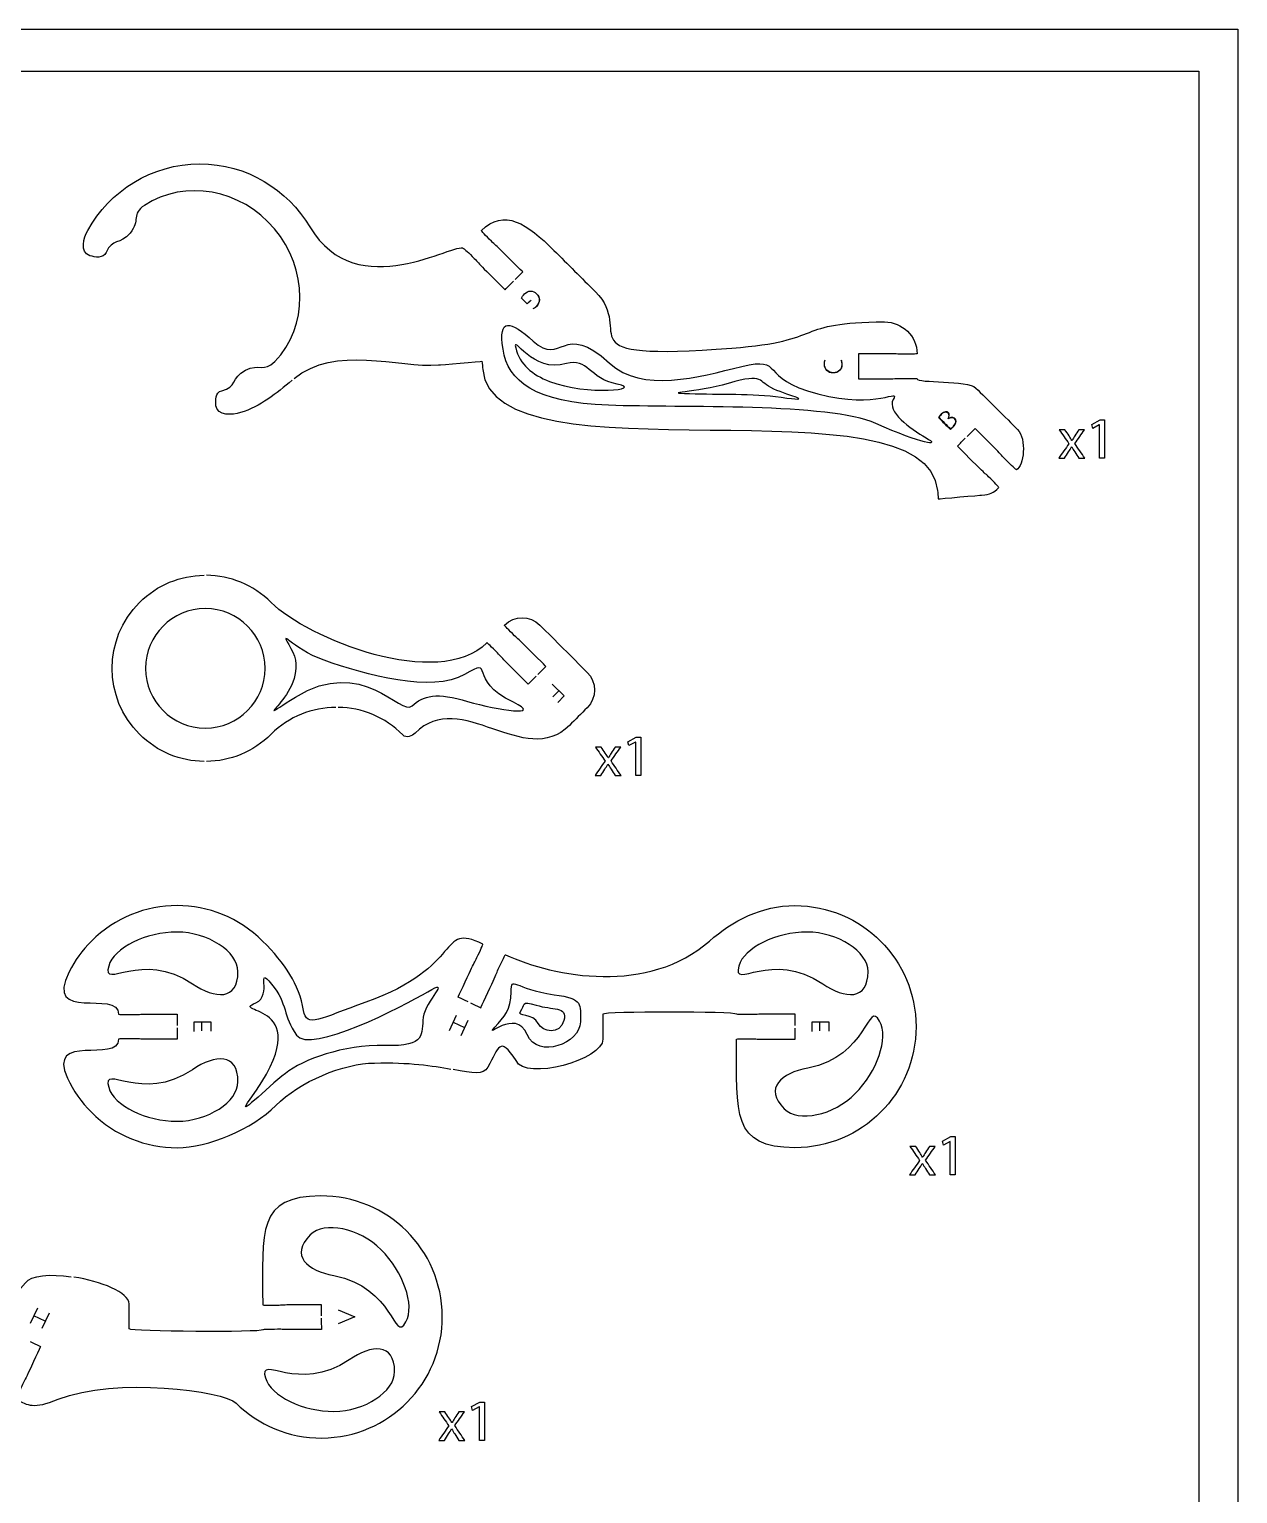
# Model space of a CAD drawing. Extents: x 0 to 620, y 0 to 360.
# Drawn here: x 475.3 to 620, y 184.6 to 360 of the extents above; entities that cross this region are included whole.
import ezdxf

# ---------------------------------------------------------------- set-up
doc = ezdxf.new("R2010")
doc.units = 0
doc.header["$MEASUREMENT"] = 0
doc.layers.add('DEFAULT', color=7, linetype='CONTINUOUS')

msp = doc.modelspace()

# ---------------------------------------------------------------- linework, layer by layer
at = {"layer": 'DEFAULT', "color": 36}
for points in [[(620, 0), (0, 0), (0, 360), (620, 360)], [(615.33, 5.38), (296.34, 5.38), (296.34, 355), (615.33, 355)], [(603.44, 312.63), (603.42, 312.63), (602.63, 312.2), (602.51, 312.67), (603.51, 313.21), (604.04, 313.21), (604.04, 308.62), (603.44, 308.62)], [(547.89, 274.62), (547.88, 274.62), (547.08, 274.19), (546.96, 274.66), (547.96, 275.2), (548.49, 275.2), (548.49, 270.61), (547.89, 270.61)], [(585.56, 226.78), (585.54, 226.78), (584.75, 226.35), (584.63, 226.82), (585.63, 227.36), (586.16, 227.36), (586.16, 222.77), (585.56, 222.77)], [(529.17, 194.98), (529.16, 194.98), (528.36, 194.55), (528.24, 195.03), (529.24, 195.56), (529.77, 195.56), (529.77, 190.97), (529.17, 190.97)]]:
    msp.add_lwpolyline(points, close=True, dxfattribs=at)
at = {"layer": 'DEFAULT', "color": 250}
for points in [[(537.89, 281.56), (539.32, 280.14), (538.55, 279.37)], [(538.69, 280.76), (537.96, 280.04)], [(494.99, 239.96), (494.99, 241.1), (497.01, 241.1), (497.01, 240.01)], [(495.94, 240.05), (495.94, 241.1)], [(525.58, 240.08), (526.44, 241.91)], [(526.04, 241.06), (527.4, 240.42)], [(527.8, 241.28), (526.94, 239.45)], [(569.01, 239.96), (569.01, 241.1), (571.03, 241.1), (571.03, 240.01)], [(569.95, 240.05), (569.95, 241.1)], [(475.42, 205.02), (476.27, 206.85)], [(477.18, 205.25), (475.82, 205.88)], [(477.64, 206.22), (476.78, 204.39)], [(512.25, 206.61), (514.27, 205.77), (512.25, 204.92)]]:
    msp.add_lwpolyline(points, dxfattribs=at)
at = {"layer": 'DEFAULT', "color": 1}
for points, knots in [([(506.74, 317.97), (504.86, 316.37), (502.93, 314.83), (500.56, 314.08), (499.6, 313.79), (497.8, 313.64), (497.62, 314.9), (497.54, 315.54), (497.53, 316.52), (498.31, 316.7), (500.15, 317.09), (499.43, 318.24), (501.14, 319.15), (502.84, 320.06), (503.34, 318.84), (504.67, 320.21), (508.7, 324.39), (508.65, 331.31), (504.63, 336.1), (500.62, 340.87), (493.89, 342.06), (489.04, 338.91), (487.47, 337.88), (488.58, 337.09), (487.34, 335.59), (486.1, 334.12), (485.23, 335.01), (484.46, 333.26), (484.14, 332.53), (483.15, 332.68), (482.52, 332.88), (481.25, 333.3), (481.8, 335.05), (482.26, 335.9), (484.87, 340.64), (489.9, 343.88), (495.7, 343.88), (501.32, 343.88), (506.17, 340.81), (508.86, 336.32), (514.55, 326.84), (526.4, 334.64), (527.28, 333.76), (527.4, 333.64), (527.88, 333.24), (528.56, 332.56), (528.97, 332.15), (529.08, 331.97), (529.76, 331.28), (530.38, 330.66), (532.24, 328.81), (532.24, 328.81), (532.57, 329.14), (532.91, 329.48), (533.24, 329.81)], [0, 0, 0, 0, 1, 1, 1, 2, 2, 2, 3, 3, 3, 4, 4, 4, 5, 5, 5, 6, 6, 6, 7, 7, 7, 8, 8, 8, 9, 9, 9, 10, 10, 10, 11, 11, 11, 12, 12, 12, 13, 13, 13, 14, 14, 14, 15, 15, 15, 16, 16, 16, 17, 17, 17, 21.019195, 21.019195, 21.019195, 21.019195]), ([(533.45, 330.02), (533.76, 330.33), (534.06, 330.63), (534.36, 330.93), (534.36, 330.93), (532.5, 332.79), (531.88, 333.4), (531.2, 334.09), (531.03, 334.19), (530.61, 334.61), (529.93, 335.29), (529.37, 335.85), (529.41, 335.88), (532.13, 338.6), (534.91, 336.7), (538.1, 333.52), (539.75, 331.87), (541.4, 330.22), (543.06, 328.57), (548.01, 323.62), (538.48, 320.24), (559.42, 321.81), (570.77, 322.66), (566.73, 324.94), (577.69, 324.95), (579.84, 324.94), (581.58, 323.24), (581.59, 321.14), (581.57, 321.08), (580.79, 321.09), (579.84, 321.09), (579.25, 321.08), (579.05, 321.14), (578.09, 321.14), (577.21, 321.14), (574.58, 321.14), (574.58, 321.14), (574.58, 320.13), (574.59, 319.13), (574.59, 318.13), (574.59, 318.13), (577.22, 318.13), (578.09, 318.14), (579.06, 318.14), (579.25, 318.19), (579.84, 318.19), (580.8, 318.19), (581.59, 318.19), (581.59, 318.14), (581.59, 317.58), (587.66, 318.01), (588.65, 317.03), (589.89, 315.79), (592.37, 313.32), (593.61, 312.08), (594.79, 310.89), (594.36, 307.68), (593.5, 307.24), (593.46, 307.21), (592.91, 307.76), (592.22, 308.44), (591.8, 308.86), (591.71, 309.03), (591.02, 309.71), (590.4, 310.34), (588.54, 312.19), (588.54, 312.19), (588.22, 311.87), (587.9, 311.55), (587.58, 311.23)], [0, 0, 0, 0, 3.643014, 3.643014, 3.643014, 4.643014, 4.643014, 4.643014, 5.643014, 5.643014, 5.643014, 6.643014, 6.643014, 6.643014, 7.643014, 7.643014, 7.643014, 27.484437, 27.484437, 27.484437, 28.484437, 28.484437, 28.484437, 29.484437, 29.484437, 29.484437, 30.484437, 30.484437, 30.484437, 31.484437, 31.484437, 31.484437, 32.484437, 32.484437, 32.484437, 33.484437, 33.484437, 33.484437, 41.991441, 41.991441, 41.991441, 42.991441, 42.991441, 42.991441, 43.991441, 43.991441, 43.991441, 44.991441, 44.991441, 44.991441, 45.991441, 45.991441, 45.991441, 46.991441, 46.991441, 46.991441, 47.991441, 47.991441, 47.991441, 48.991441, 48.991441, 48.991441, 49.991441, 49.991441, 49.991441, 50.991441, 50.991441, 50.991441, 54.845186, 54.845186, 54.845186, 54.845186]), ([(506.97, 318.17), (511.88, 322.22), (519.47, 319.44), (524.28, 319.79), (524.3, 319.79), (529.48, 320.24), (529.48, 320.24), (529.51, 319.91), (529.54, 319.58), (529.57, 319.26), (530.82, 305.3), (582.79, 318.7), (584.04, 304.74), (584.07, 304.5), (584.1, 304.09), (584.13, 303.75), (584.13, 303.75), (589.32, 304.2), (589.33, 304.21), (590.4, 304.31), (590.66, 304.4), (591.38, 305.12), (591.41, 305.16), (590.85, 305.7), (590.17, 306.39), (589.75, 306.8), (589.59, 306.91), (588.9, 307.59), (588.28, 308.21), (586.42, 310.07), (586.42, 310.07), (586.74, 310.39), (587.05, 310.7), (587.37, 311.02)], [0, 0, 0, 0, 1, 1, 1, 2, 2, 2, 4.811407, 4.811407, 4.811407, 5.811407, 5.811407, 5.811407, 6.811407, 6.811407, 6.811407, 7.811407, 7.811407, 7.811407, 8.811407, 8.811407, 8.811407, 9.811407, 9.811407, 9.811407, 10.811407, 10.811407, 10.811407, 11.811407, 11.811407, 11.811407, 15.593723, 15.593723, 15.593723, 15.593723]), ([(496.19, 272.3), (493.39, 272.33), (490.59, 273.43), (488.45, 275.56), (484.1, 279.92), (484.1, 286.98), (488.45, 291.34), (490.59, 293.48), (493.39, 294.57), (496.19, 294.6)], [0, 0, 0, 0, 1, 1, 1, 2, 2, 2, 3, 3, 3, 3]), ([(535.96, 282.51), (535.64, 282.19), (535.33, 281.88), (535.01, 281.56), (534.18, 282.38), (533.36, 283.21), (532.53, 284.03), (531.85, 284.72), (531.75, 284.89), (531.33, 285.31), (530.65, 285.99), (530.09, 286.54), (530.06, 286.51), (524.25, 280.7), (508.55, 287.02), (504.23, 291.34), (502.09, 293.48), (499.3, 294.57), (496.49, 294.6)], [0, 0, 0, 0, 3.832519, 3.832519, 3.832519, 13.760298, 13.760298, 13.760298, 14.760298, 14.760298, 14.760298, 15.760298, 15.760298, 15.760298, 16.760298, 16.760298, 16.760298, 17.760298, 17.760298, 17.760298, 17.760298]), ([(489.19, 283.45), (489.19, 287.4), (492.39, 290.61), (496.34, 290.61), (500.29, 290.61), (503.5, 287.4), (503.5, 283.45), (503.5, 279.5), (500.29, 276.3), (496.34, 276.3), (492.39, 276.3), (489.19, 279.5), (489.19, 283.45)], [1, 1, 1, 1, 2, 2, 2, 3, 3, 3, 4, 4, 4, 5, 5, 5, 5]), ([(536.17, 282.72), (536.49, 283.04), (536.81, 283.36), (537.13, 283.68), (537.13, 283.68), (535.28, 285.54), (534.65, 286.16), (533.97, 286.84), (533.8, 286.94), (533.38, 287.36), (532.7, 288.04), (532.15, 288.6), (532.18, 288.63), (533.35, 289.8), (535.25, 289.8), (536.42, 288.63), (538.31, 286.75), (540.19, 284.86), (542.08, 282.97), (543.25, 281.8), (543.25, 279.91), (542.08, 278.73), (541.37, 278.02), (540.66, 277.31), (539.96, 276.61), (534.63, 271.29), (526.94, 281.18), (521.46, 275.7), (521.1, 275.34), (520.42, 275.06), (520.01, 275.47), (517.88, 277.63), (515.08, 278.74), (512.27, 278.78)], [0, 0, 0, 0, 3.832519, 3.832519, 3.832519, 4.832519, 4.832519, 4.832519, 5.832519, 5.832519, 5.832519, 6.832519, 6.832519, 6.832519, 7.832519, 7.832519, 7.832519, 30.516504, 30.516504, 30.516504, 31.516504, 31.516504, 31.516504, 40.03007, 40.03007, 40.03007, 41.03007, 41.03007, 41.03007, 42.03007, 42.03007, 42.03007, 43.03007, 43.03007, 43.03007, 43.03007]), ([(511.97, 278.78), (509.17, 278.76), (506.38, 277.69), (504.23, 275.56), (502.09, 273.43), (499.3, 272.33), (496.49, 272.3)], [0, 0, 0, 0, 1, 1, 1, 2, 2, 2, 2]), ([(527.84, 243.5), (527.43, 243.69), (527.03, 243.88), (526.62, 244.07), (526.62, 244.07), (527.73, 246.45), (528.1, 247.25), (528.51, 248.12), (528.63, 248.28), (528.88, 248.81), (529.29, 249.68), (529.62, 250.4), (529.58, 250.42), (524.2, 253.08), (527.44, 247.67), (515.57, 243.46), (509.99, 241.49), (508.47, 240.33), (508.11, 242.47), (507.57, 245.61), (505.92, 248.07), (503.21, 250.78), (497.55, 256.44), (488.37, 256.44), (482.7, 250.78), (481.6, 249.68), (480.71, 248.43), (480.04, 247.11), (476.91, 240.93), (485.96, 245.1), (485.96, 242.03), (485.96, 241.98), (486.74, 241.98), (487.71, 241.98), (488.3, 241.98), (488.49, 242.03), (489.46, 242.03), (490.63, 242.03), (491.8, 242.03), (492.96, 242.03), (492.96, 241.58), (492.96, 241.13), (492.96, 240.68)], [0, 0, 0, 0, 3.82953, 3.82953, 3.82953, 4.82953, 4.82953, 4.82953, 5.82953, 5.82953, 5.82953, 6.82953, 6.82953, 6.82953, 7.82953, 7.82953, 7.82953, 8.82953, 8.82953, 8.82953, 9.82953, 9.82953, 9.82953, 10.82953, 10.82953, 10.82953, 11.82953, 11.82953, 11.82953, 12.82953, 12.82953, 12.82953, 13.82953, 13.82953, 13.82953, 14.82953, 14.82953, 14.82953, 24.75953, 24.75953, 24.75953, 28.58953, 28.58953, 28.58953, 28.58953]), ([(528.11, 243.37), (528.52, 243.18), (528.93, 242.99), (529.34, 242.8), (529.34, 242.8), (530.45, 245.18), (530.82, 245.98), (531.23, 246.85), (531.26, 247.05), (531.51, 247.59), (531.92, 248.46), (532.25, 249.17), (532.3, 249.15), (538.17, 246.41), (549.5, 244.38), (556.72, 250.78), (559.5, 253.24), (562.97, 255.03), (566.97, 255.03), (574.98, 255.03), (581.47, 248.53), (581.47, 240.53), (581.47, 232.52), (574.98, 226.03), (566.97, 226.03), (559.39, 226.03), (559.97, 230.09), (559.97, 239.02), (559.97, 239.08), (560.76, 239.08), (561.72, 239.08), (562.31, 239.08), (562.51, 239.02), (563.47, 239.02), (564.64, 239.02), (565.81, 239.02), (566.98, 239.02), (566.98, 239.47), (566.98, 239.92), (566.98, 240.37)], [0, 0, 0, 0, 3.82953, 3.82953, 3.82953, 4.82953, 4.82953, 4.82953, 5.82953, 5.82953, 5.82953, 6.82953, 6.82953, 6.82953, 7.82953, 7.82953, 7.82953, 8.82953, 8.82953, 8.82953, 9.82953, 9.82953, 9.82953, 10.82953, 10.82953, 10.82953, 11.82953, 11.82953, 11.82953, 12.82953, 12.82953, 12.82953, 13.82953, 13.82953, 13.82953, 23.75953, 23.75953, 23.75953, 27.58953, 27.58953, 27.58953, 27.58953]), ([(494.82, 245.67), (488.71, 249.8), (483.94, 244.86), (484.77, 247.79), (485.39, 249.99), (489.28, 251.86), (492.96, 251.86), (496.65, 251.86), (500.25, 249.52), (500.25, 247.12), (500.25, 243.64), (497.51, 243.84), (494.82, 245.67)], [1, 1, 1, 1, 2, 2, 2, 3, 3, 3, 4, 4, 4, 5, 5, 5, 5]), ([(560.24, 247.79), (560.86, 249.99), (564.75, 251.86), (568.43, 251.86), (572.12, 251.86), (575.72, 249.52), (575.72, 247.12), (575.72, 243.64), (572.98, 243.84), (570.29, 245.67), (564.18, 249.8), (559.41, 244.85), (560.24, 247.79)], [1, 1, 1, 1, 2, 2, 2, 3, 3, 3, 4, 4, 4, 5, 5, 5, 5]), ([(574.2, 232.51), (571.59, 229.91), (567.39, 229.01), (565.69, 230.7), (563.23, 233.17), (565.31, 234.96), (568.51, 235.57), (575.75, 236.97), (575.63, 243.84), (577.11, 241.18), (578.23, 239.18), (576.8, 235.12), (574.2, 232.51)], [1, 1, 1, 1, 2, 2, 2, 3, 3, 3, 4, 4, 4, 5, 5, 5, 5]), ([(566.98, 240.67), (566.98, 241.12), (566.98, 241.58), (566.98, 242.03), (565.81, 242.03), (564.64, 242.03), (563.47, 242.03), (562.51, 242.03), (562.31, 241.98), (561.72, 241.98), (560.76, 241.98), (559.97, 241.98), (559.97, 242.03), (559.85, 242.35), (543.97, 242.35), (543.97, 242.03), (543.97, 241.03), (543.97, 240.03), (543.97, 239.03), (543.97, 236.54), (534.7, 234.01), (533.56, 236.46), (531.56, 239.56), (531.51, 237.98), (530.2, 235.68), (529.63, 234.68), (528.41, 234.96), (526.04, 235.39)], [0, 0, 0, 0, 3.83, 3.83, 3.83, 13.76, 13.76, 13.76, 14.76, 14.76, 14.76, 15.76, 15.76, 15.76, 16.76, 16.76, 16.76, 25.26, 25.26, 25.26, 26.26, 26.26, 26.26, 27.26, 27.26, 27.26, 28.26, 28.26, 28.26, 28.26]), ([(492.96, 240.38), (492.96, 239.93), (492.96, 239.48), (492.96, 239.03), (491.8, 239.03), (490.63, 239.03), (489.46, 239.03), (488.49, 239.03), (488.3, 239.08), (487.71, 239.08), (486.74, 239.08), (485.96, 239.08), (485.96, 239.03), (485.95, 236.03), (477.31, 239.94), (479.84, 234.36), (480.53, 232.88), (481.48, 231.5), (482.7, 230.27), (485.54, 227.44), (489.25, 226.03), (492.96, 226.03), (496.67, 226.03), (501.96, 228.26), (504.79, 231.1), (507.62, 233.93), (512.91, 236.17), (516.62, 236.17), (520.71, 236.3), (523.65, 235.83), (525.74, 235.45)], [0, 0, 0, 0, 3.83, 3.83, 3.83, 13.76, 13.76, 13.76, 14.76, 14.76, 14.76, 15.76, 15.76, 15.76, 16.76, 16.76, 16.76, 17.76, 17.76, 17.76, 18.76, 18.76, 18.76, 19.76, 19.76, 19.76, 20.76, 20.76, 20.76, 21.76, 21.76, 21.76, 21.76]), ([(492.96, 229.2), (489.28, 229.2), (485.39, 231.07), (484.77, 233.27), (483.94, 236.2), (488.71, 231.25), (494.82, 235.38), (497.51, 237.21), (500.25, 237.42), (500.25, 233.93), (500.25, 231.54), (496.65, 229.2), (492.96, 229.2)], [1, 1, 1, 1, 2, 2, 2, 3, 3, 3, 4, 4, 4, 5, 5, 5, 5]), ([(436.22, 205.92), (436.22, 206.37), (436.22, 206.82), (436.22, 207.27), (436.22, 207.27), (433.59, 207.25), (432.71, 207.25), (431.75, 207.24), (431.55, 207.19), (430.96, 207.19), (430, 207.18), (429.21, 207.18), (429.21, 207.23), (429.19, 210.23), (420.57, 206.26), (423.07, 211.86), (423.75, 213.34), (424.69, 214.52), (425.9, 215.75), (431.54, 221.44), (440.72, 221.49), (446.41, 215.86), (448.33, 213.94), (450.31, 210.6), (450.31, 206.55), (450.31, 204.38), (453.19, 205.56), (458.77, 207.54), (465.93, 210.1), (471.84, 205.6), (474.8, 209.85), (475.45, 210.79), (477.79, 210.92), (480.27, 210.58)], [0, 0, 0, 0, 3.830052, 3.830052, 3.830052, 4.830052, 4.830052, 4.830052, 5.830052, 5.830052, 5.830052, 6.830052, 6.830052, 6.830052, 7.830052, 7.830052, 7.830052, 8.830052, 8.830052, 8.830052, 9.830052, 9.830052, 9.830052, 10.830052, 10.830052, 10.830052, 11.830052, 11.830052, 11.830052, 12.830052, 12.830052, 12.830052, 13.830052, 13.830052, 13.830052, 13.830052]), ([(475.37, 202.8), (475.78, 202.61), (476.19, 202.42), (476.6, 202.23), (476.6, 202.23), (475.5, 199.85), (475.14, 199.05), (474.73, 198.17), (474.61, 198.02), (474.36, 197.48), (473.95, 196.61), (473.63, 195.89), (473.67, 195.87), (475.17, 195.19), (475.68, 194.69), (478.73, 195.9), (485.61, 198.62), (498.57, 196.9), (500.03, 195.45), (502.67, 192.84), (506.31, 191.24), (510.31, 191.26), (518.32, 191.31), (524.77, 197.83), (524.73, 205.84), (524.68, 213.85), (518.16, 220.3), (510.15, 220.26), (502.56, 220.22), (503.17, 216.16), (503.22, 207.22), (503.22, 207.17), (504.01, 207.17), (504.97, 207.18), (505.56, 207.19), (505.75, 207.24), (506.72, 207.24), (507.59, 207.25), (510.22, 207.26), (510.22, 207.26), (510.22, 206.81), (510.23, 206.36), (510.23, 205.91)], [0, 0, 0, 0, 3.830196, 3.830196, 3.830196, 4.830196, 4.830196, 4.830196, 5.830196, 5.830196, 5.830196, 6.830196, 6.830196, 6.830196, 7.830196, 7.830196, 7.830196, 8.830196, 8.830196, 8.830196, 9.830196, 9.830196, 9.830196, 10.830196, 10.830196, 10.830196, 11.830196, 11.830196, 11.830196, 12.830196, 12.830196, 12.830196, 13.830196, 13.830196, 13.830196, 14.830196, 14.830196, 14.830196, 15.830196, 15.830196, 15.830196, 19.660248, 19.660248, 19.660248, 19.660248]), ([(520.37, 205.16), (518.9, 202.5), (518.99, 209.37), (511.74, 210.72), (508.54, 211.32), (506.45, 213.1), (508.9, 215.58), (510.58, 217.28), (514.79, 216.41), (517.41, 213.81), (520.03, 211.22), (521.48, 207.17), (520.37, 205.16)], [1, 1, 1, 1, 2, 2, 2, 3, 3, 3, 4, 4, 4, 5, 5, 5, 5]), ([(510.23, 205.61), (510.24, 205.16), (510.24, 204.71), (510.24, 204.26), (510.24, 204.26), (507.61, 204.25), (506.74, 204.24), (505.77, 204.24), (505.58, 204.29), (504.99, 204.28), (504.02, 204.27), (503.24, 204.27), (503.24, 204.22), (503.12, 203.89), (487.24, 204.01), (487.24, 204.33), (487.23, 205.33), (487.23, 206.33), (487.22, 207.33), (487.21, 208.72), (483.83, 210.03), (480.58, 210.53)], [0, 0, 0, 0, 3.830052, 3.830052, 3.830052, 4.830052, 4.830052, 4.830052, 5.830052, 5.830052, 5.830052, 6.830052, 6.830052, 6.830052, 7.830052, 7.830052, 7.830052, 16.330146, 16.330146, 16.330146, 17.330146, 17.330146, 17.330146, 17.330146]), ([(511.75, 194.44), (508.07, 194.42), (504.18, 196.27), (503.54, 198.46), (502.69, 201.39), (507.49, 196.47), (513.57, 200.63), (516.26, 202.47), (519, 202.7), (519.02, 199.21), (519.03, 196.82), (515.44, 194.46), (511.75, 194.44)], [1, 1, 1, 1, 2, 2, 2, 3, 3, 3, 4, 4, 4, 5, 5, 5, 5])]:
    msp.add_open_spline(points, degree=3, knots=knots, dxfattribs=at)
at = {"layer": 'DEFAULT', "color": 250}
for points, knots in [([(535.37, 327.57), (535.22, 327.41), (535.06, 327.25), (534.9, 327.1), (534.67, 327.33), (534.44, 327.56), (534.22, 327.78), (534.27, 327.9), (534.38, 328.11), (534.58, 328.3), (534.79, 328.52), (535.03, 328.64), (535.3, 328.65), (535.54, 328.65), (535.81, 328.54), (536.03, 328.31), (536.45, 327.89), (536.47, 327.28), (535.99, 326.8), (535.83, 326.64), (535.66, 326.54), (535.57, 326.51)], [0, 0, 0, 0, 1.887268, 1.887268, 1.887268, 4.640742, 4.640742, 4.640742, 5.640742, 5.640742, 5.640742, 6.640742, 6.640742, 6.640742, 7.640742, 7.640742, 7.640742, 8.640742, 8.640742, 8.640742, 9.640742, 9.640742, 9.640742, 9.640742]), ([(535.38, 327.57), (535.22, 327.41), (535.06, 327.26), (534.91, 327.1), (534.68, 327.33), (534.45, 327.56), (534.22, 327.79), (534.27, 327.9), (534.39, 328.11), (534.58, 328.3), (534.8, 328.52), (535.03, 328.64), (535.3, 328.65), (535.54, 328.65), (535.81, 328.54), (536.03, 328.32), (536.46, 327.89), (536.48, 327.28), (536, 326.8), (535.83, 326.64), (535.67, 326.55), (535.58, 326.51)], [0, 0, 0, 0, 1.886561, 1.886561, 1.886561, 4.640743, 4.640743, 4.640743, 5.640743, 5.640743, 5.640743, 6.640743, 6.640743, 6.640743, 7.640743, 7.640743, 7.640743, 8.640743, 8.640743, 8.640743, 9.640743, 9.640743, 9.640743, 9.640743]), ([(572.48, 320.36), (572.53, 320.26), (572.58, 320.07), (572.57, 319.82), (572.57, 319.25), (572.21, 318.83), (571.55, 318.83), (570.92, 318.83), (570.49, 319.26), (570.49, 319.88), (570.49, 320.13), (570.55, 320.29), (570.58, 320.36)], [0, 0, 0, 0, 1, 1, 1, 2, 2, 2, 3, 3, 3, 4, 4, 4, 4]), ([(572.49, 320.4), (572.54, 320.3), (572.59, 320.11), (572.59, 319.86), (572.59, 319.29), (572.23, 318.87), (571.57, 318.86), (570.93, 318.86), (570.5, 319.29), (570.5, 319.92), (570.5, 320.17), (570.56, 320.33), (570.59, 320.4)], [0, 0, 0, 0, 1, 1, 1, 2, 2, 2, 3, 3, 3, 4, 4, 4, 4]), ([(584.17, 313.48), (584.23, 313.57), (584.35, 313.71), (584.48, 313.84), (584.66, 314.03), (584.81, 314.11), (584.98, 314.13), (585.1, 314.15), (585.23, 314.11), (585.35, 314), (585.48, 313.86), (585.42, 313.56), (585.33, 313.35), (585.33, 313.35), (585.86, 313.59), (586.07, 313.37), (586.2, 313.25), (586.24, 313.11), (586.24, 312.97), (586.23, 312.78), (586.11, 312.57), (585.88, 312.34), (585.75, 312.21), (585.65, 312.12), (585.58, 312.07), (585.11, 312.54), (584.64, 313.01), (584.17, 313.48)], [5.634938, 5.634938, 5.634938, 5.634938, 6.634938, 6.634938, 6.634938, 7.634938, 7.634938, 7.634938, 8.634938, 8.634938, 8.634938, 9.634938, 9.634938, 9.634938, 10.634938, 10.634938, 10.634938, 11.634938, 11.634938, 11.634938, 12.634938, 12.634938, 12.634938, 13.634938, 13.634938, 13.634938, 19.269875, 19.269875, 19.269875, 19.269875]), ([(584.19, 313.53), (584.25, 313.63), (584.37, 313.77), (584.5, 313.9), (584.68, 314.08), (584.83, 314.17), (584.99, 314.18), (585.12, 314.2), (585.25, 314.16), (585.36, 314.05), (585.5, 313.91), (585.44, 313.61), (585.35, 313.4), (585.35, 313.4), (585.88, 313.64), (586.09, 313.43), (586.22, 313.3), (586.26, 313.16), (586.26, 313.02), (586.25, 312.83), (586.13, 312.63), (585.9, 312.39), (585.77, 312.26), (585.66, 312.18), (585.6, 312.12), (585.13, 312.59), (584.66, 313.06), (584.19, 313.53)], [5.634934, 5.634934, 5.634934, 5.634934, 6.634934, 6.634934, 6.634934, 7.634934, 7.634934, 7.634934, 8.634934, 8.634934, 8.634934, 9.634934, 9.634934, 9.634934, 10.634934, 10.634934, 10.634934, 11.634934, 11.634934, 11.634934, 12.634934, 12.634934, 12.634934, 13.634934, 13.634934, 13.634934, 19.269868, 19.269868, 19.269868, 19.269868])]:
    msp.add_open_spline(points, degree=3, knots=knots, dxfattribs=at)
at = {"layer": 'DEFAULT', "color": 5}
for points, knots in [([(532, 321.68), (532.6, 317.85), (535.79, 315.28), (544.65, 314.96), (553.51, 314.64), (571.05, 315.27), (576.64, 312.78), (582.23, 310.29), (584.61, 309.98), (582.67, 311.07), (580.73, 312.16), (577.92, 314.21), (578.74, 315.65), (579.57, 317.09), (576.98, 314.42), (569.71, 316.33), (562.43, 318.23), (565.83, 320.88), (560.6, 319.61), (555.38, 318.33), (548.65, 316.41), (544.76, 320.01), (539.1, 325.24), (539.08, 319.48), (535.62, 322.64), (532.89, 325.13), (531.39, 325.5), (532, 321.68)], [1, 1, 1, 1, 2, 2, 2, 3, 3, 3, 4, 4, 4, 5, 5, 5, 6, 6, 6, 7, 7, 7, 8, 8, 8, 9, 9, 9, 10, 10, 10, 10]), ([(506.6, 285.84), (504.96, 288.61), (506.6, 285.84), (510.58, 284.42), (515.48, 282.68), (523.57, 280.48), (527.39, 282.72), (531.21, 284.95), (527.56, 282.05), (533.24, 279.39), (536.96, 277.64), (531.42, 278.4), (527.76, 279.5), (524.11, 280.6), (522.41, 280.21), (521.1, 278.95), (519.8, 277.7), (515.13, 285.01), (507.14, 280), (500.29, 275.7), (509.55, 280.85), (506.6, 285.84)], [0, 0, 0, 0, 1, 1, 1, 2, 2, 2, 3, 3, 3, 4, 4, 4, 5, 5, 5, 6, 6, 6, 7, 7, 7, 7]), ([(505.93, 234.94), (508.06, 236.59), (512.81, 238.38), (517.86, 238.26), (522.9, 238.13), (522.2, 239.69), (522.44, 241.65), (522.69, 243.61), (525.98, 246.48), (522.99, 244.71), (520, 242.95), (508.87, 237.21), (507.25, 239.52), (505.64, 241.82), (506.22, 243.28), (504.27, 245.64), (502.32, 248.01), (504.44, 244.26), (502.4, 243.4), (498.87, 241.92), (510.53, 243.86), (501.7, 231.83), (499.72, 229.15), (503.73, 233.23), (505.93, 234.94)], [0, 0, 0, 0, 1, 1, 1, 2, 2, 2, 3, 3, 3, 4, 4, 4, 5, 5, 5, 6, 6, 6, 7, 7, 7, 8, 8, 8, 8]), ([(534.89, 239.6), (536.19, 236.58), (541.27, 238.54), (541.27, 241.11), (541.27, 243.22), (541.67, 243.89), (538.12, 244.36), (533.29, 245.01), (532.98, 246.79), (532.98, 244.69), (532.98, 242.58), (532.12, 241.68), (531.03, 240.46), (529.63, 238.87), (533.49, 242.87), (534.89, 239.6)], [0, 0, 0, 0, 1, 1, 1, 2, 2, 2, 3, 3, 3, 4, 4, 4, 5, 5, 5, 5])]:
    msp.add_open_spline(points, degree=3, knots=knots, dxfattribs=at)
at = {"layer": 'DEFAULT', "color": 3}
for points in [[(539.59, 319.95), (542.17, 320.72), (542.31, 318.12), (545.67, 317.5), (549.04, 316.88), (542.1, 316.07), (537.57, 317.82), (535.51, 318.62), (534.02, 319.83), (533.52, 321.86), (533.1, 323.55), (535.54, 318.75), (539.59, 319.95)], [(558.98, 317.58), (563.44, 318.88), (562.44, 317.77), (564.42, 316.91), (566.42, 316.05), (569.55, 315.34), (565.3, 315.93), (561.83, 316.42), (557.96, 316.24), (554.32, 316.36), (550.68, 316.47), (555.12, 316.46), (558.98, 317.58)], [(536.22, 240.93), (536.75, 239.85), (538.84, 239.5), (539.3, 241.26), (539.75, 243.03), (537.88, 242.49), (535.97, 243.11), (534.07, 243.73), (534.65, 243.07), (534.11, 242.36), (533.57, 241.66), (535.6, 242.2), (536.22, 240.93)]]:
    msp.add_open_spline(points, degree=3, knots=[0, 0, 0, 0, 1, 1, 1, 2, 2, 2, 3, 3, 3, 4, 4, 4, 4], dxfattribs=at)
at = {"layer": 'DEFAULT', "color": 36}
for points, knots in [([(599.31, 312.03), (599.47, 311.79), (599.64, 311.55), (599.8, 311.3), (599.92, 311.11), (600.03, 310.93), (600.14, 310.74), (600.15, 310.74), (600.16, 310.74), (600.16, 310.74), (600.28, 310.95), (600.39, 311.12), (600.5, 311.31), (600.66, 311.55), (600.82, 311.79), (600.98, 312.03), (601.21, 312.03), (601.43, 312.03), (601.65, 312.03), (601.27, 311.48), (600.88, 310.93), (600.49, 310.38), (600.89, 309.79), (601.29, 309.21), (601.69, 308.62), (601.45, 308.62), (601.22, 308.62), (600.98, 308.62), (600.82, 308.88), (600.65, 309.13), (600.48, 309.39), (600.35, 309.59), (600.24, 309.78), (600.12, 309.98), (600.11, 309.98), (600.11, 309.98), (600.1, 309.98), (599.99, 309.77), (599.87, 309.59), (599.74, 309.39), (599.58, 309.13), (599.41, 308.88), (599.25, 308.62), (599.02, 308.62), (598.79, 308.62), (598.56, 308.62), (598.97, 309.2), (599.37, 309.78), (599.78, 310.36), (599.39, 310.92), (599, 311.48), (598.62, 312.03), (598.85, 312.03), (599.08, 312.03), (599.31, 312.03)], [0, 0, 0, 0, 2.49699, 2.49699, 2.49699, 3.49699, 3.49699, 3.49699, 3.55799, 3.55799, 3.55799, 4.55799, 4.55799, 4.55799, 7.027266, 7.027266, 7.027266, 8.928266, 8.928266, 8.928266, 14.656941, 14.656941, 14.656941, 20.704817, 20.704817, 20.704817, 22.705817, 22.705817, 22.705817, 25.308347, 25.308347, 25.308347, 26.308347, 26.308347, 26.308347, 26.348347, 26.348347, 26.348347, 27.348347, 27.348347, 27.348347, 29.940559, 29.940559, 29.940559, 31.880559, 31.880559, 31.880559, 37.902506, 37.902506, 37.902506, 43.668097, 43.668097, 43.668097, 45.629097, 45.629097, 45.629097, 45.629097]), ([(543.76, 274.03), (543.93, 273.78), (544.09, 273.54), (544.25, 273.29), (544.38, 273.1), (544.48, 272.93), (544.6, 272.73), (544.6, 272.73), (544.61, 272.73), (544.62, 272.73), (544.73, 272.94), (544.84, 273.12), (544.96, 273.3), (545.12, 273.54), (545.28, 273.78), (545.44, 274.03), (545.66, 274.03), (545.88, 274.03), (546.11, 274.03), (545.72, 273.48), (545.33, 272.93), (544.94, 272.37), (545.34, 271.79), (545.74, 271.2), (546.14, 270.61), (545.91, 270.61), (545.67, 270.61), (545.44, 270.61), (545.27, 270.87), (545.1, 271.12), (544.94, 271.38), (544.8, 271.58), (544.69, 271.77), (544.57, 271.97), (544.56, 271.97), (544.56, 271.97), (544.55, 271.97), (544.44, 271.76), (544.32, 271.58), (544.19, 271.38), (544.03, 271.12), (543.86, 270.87), (543.7, 270.61), (543.47, 270.61), (543.24, 270.61), (543.02, 270.61), (543.42, 271.19), (543.82, 271.77), (544.23, 272.35), (543.84, 272.91), (543.46, 273.47), (543.07, 274.03), (543.3, 274.03), (543.53, 274.03), (543.76, 274.03)], [0, 0, 0, 0, 2.49671, 2.49671, 2.49671, 3.49671, 3.49671, 3.49671, 3.55671, 3.55671, 3.55671, 4.55671, 4.55671, 4.55671, 7.025151, 7.025151, 7.025151, 8.926151, 8.926151, 8.926151, 14.654009, 14.654009, 14.654009, 20.701885, 20.701885, 20.701885, 22.702885, 22.702885, 22.702885, 25.305415, 25.305415, 25.305415, 26.305415, 26.305415, 26.305415, 26.345415, 26.345415, 26.345415, 27.345415, 27.345415, 27.345415, 29.937627, 29.937627, 29.937627, 31.877627, 31.877627, 31.877627, 37.898181, 37.898181, 37.898181, 43.663204, 43.663204, 43.663204, 45.623204, 45.623204, 45.623204, 45.623204]), ([(581.43, 226.19), (581.59, 225.94), (581.76, 225.7), (581.92, 225.45), (582.04, 225.26), (582.15, 225.09), (582.26, 224.89), (582.27, 224.89), (582.28, 224.89), (582.28, 224.89), (582.4, 225.1), (582.51, 225.28), (582.62, 225.46), (582.78, 225.7), (582.94, 225.94), (583.1, 226.19), (583.33, 226.19), (583.55, 226.19), (583.77, 226.19), (583.39, 225.64), (583, 225.09), (582.61, 224.53), (583.01, 223.95), (583.41, 223.36), (583.81, 222.77), (583.57, 222.77), (583.34, 222.77), (583.1, 222.77), (582.94, 223.03), (582.77, 223.28), (582.6, 223.54), (582.47, 223.74), (582.36, 223.93), (582.24, 224.13), (582.23, 224.13), (582.23, 224.13), (582.22, 224.13), (582.11, 223.92), (581.99, 223.74), (581.86, 223.54), (581.7, 223.28), (581.53, 223.03), (581.37, 222.77), (581.14, 222.77), (580.91, 222.77), (580.68, 222.77), (581.09, 223.35), (581.49, 223.93), (581.9, 224.51), (581.51, 225.07), (581.13, 225.63), (580.74, 226.19), (580.97, 226.19), (581.2, 226.19), (581.43, 226.19)], [0, 0, 0, 0, 2.49671, 2.49671, 2.49671, 3.49671, 3.49671, 3.49671, 3.55671, 3.55671, 3.55671, 4.55671, 4.55671, 4.55671, 7.025151, 7.025151, 7.025151, 8.926151, 8.926151, 8.926151, 14.654009, 14.654009, 14.654009, 20.701885, 20.701885, 20.701885, 22.702885, 22.702885, 22.702885, 25.305415, 25.305415, 25.305415, 26.305415, 26.305415, 26.305415, 26.345415, 26.345415, 26.345415, 27.345415, 27.345415, 27.345415, 29.937627, 29.937627, 29.937627, 31.877627, 31.877627, 31.877627, 37.898181, 37.898181, 37.898181, 43.663204, 43.663204, 43.663204, 45.623204, 45.623204, 45.623204, 45.623204]), ([(525.04, 194.39), (525.21, 194.15), (525.37, 193.9), (525.53, 193.66), (525.66, 193.47), (525.76, 193.29), (525.88, 193.1), (525.88, 193.1), (525.89, 193.1), (525.9, 193.1), (526.01, 193.3), (526.12, 193.48), (526.24, 193.66), (526.4, 193.91), (526.56, 194.15), (526.72, 194.39), (526.94, 194.39), (527.16, 194.39), (527.39, 194.39), (527, 193.84), (526.61, 193.29), (526.22, 192.74), (526.62, 192.15), (527.02, 191.56), (527.42, 190.97), (527.19, 190.97), (526.95, 190.97), (526.72, 190.97), (526.55, 191.23), (526.38, 191.49), (526.22, 191.74), (526.08, 191.94), (525.97, 192.13), (525.85, 192.34), (525.84, 192.34), (525.84, 192.34), (525.84, 192.34), (525.72, 192.12), (525.6, 191.95), (525.48, 191.74), (525.31, 191.49), (525.15, 191.23), (524.98, 190.97), (524.75, 190.97), (524.53, 190.97), (524.3, 190.97), (524.7, 191.56), (525.11, 192.14), (525.51, 192.72), (525.12, 193.28), (524.74, 193.83), (524.35, 194.39), (524.58, 194.39), (524.81, 194.39), (525.04, 194.39)], [0, 0, 0, 0, 2.49671, 2.49671, 2.49671, 3.49671, 3.49671, 3.49671, 3.55671, 3.55671, 3.55671, 4.55671, 4.55671, 4.55671, 7.025985, 7.025985, 7.025985, 8.926985, 8.926985, 8.926985, 14.654844, 14.654844, 14.654844, 20.70272, 20.70272, 20.70272, 22.70372, 22.70372, 22.70372, 25.305411, 25.305411, 25.305411, 26.305411, 26.305411, 26.305411, 26.345411, 26.345411, 26.345411, 27.345411, 27.345411, 27.345411, 29.936782, 29.936782, 29.936782, 31.876782, 31.876782, 31.876782, 37.897337, 37.897337, 37.897337, 43.662359, 43.662359, 43.662359, 45.622359, 45.622359, 45.622359, 45.622359])]:
    msp.add_open_spline(points, degree=3, knots=knots, dxfattribs=at)

doc.saveas('drawing.dxf')
